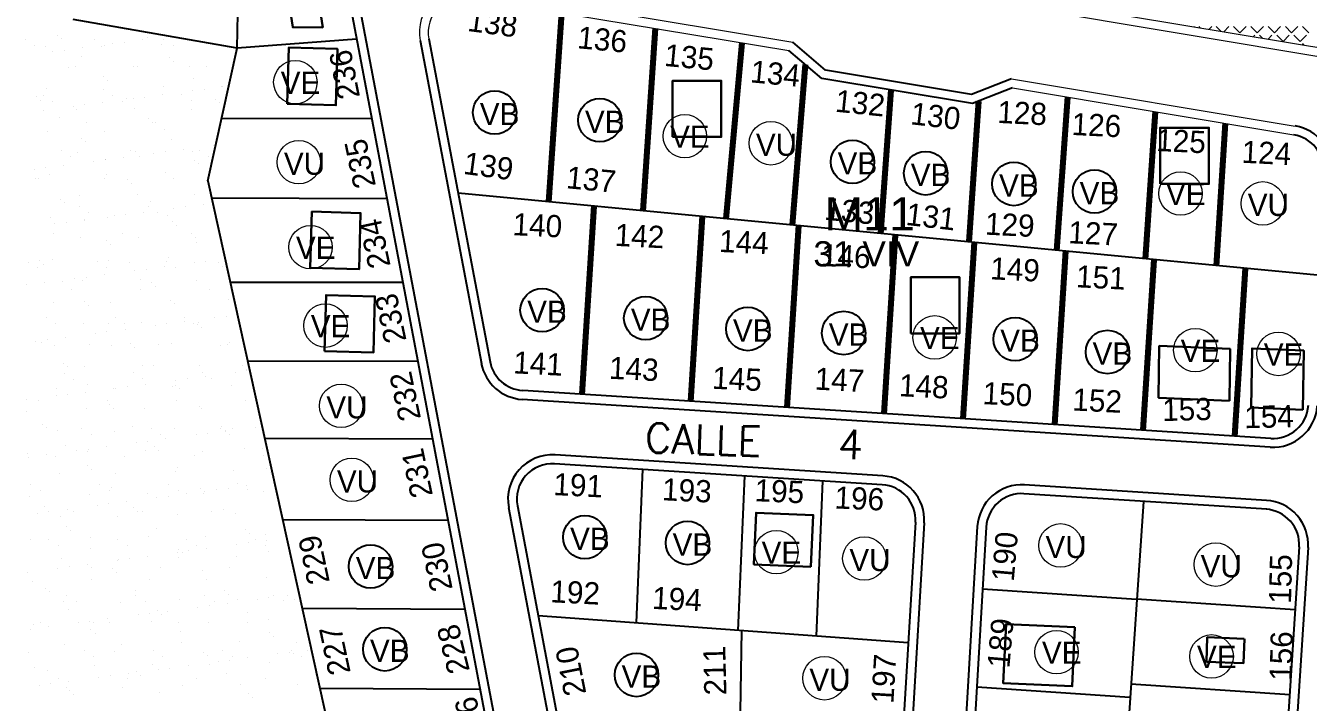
# Model space of a CAD drawing. Extents: x 472704 to 474638, y 1059265 to 1060325.
# Drawn here: x 473778.6 to 473952.1, y 1059635.2 to 1059726.7 of the extents above; entities that cross this region are included whole.
import ezdxf

# ---------------------------------------------------------------- set-up
doc = ezdxf.new("R2010")
doc.units = 0
doc.header["$LTSCALE"] = 0.4
doc.header["$MEASUREMENT"] = 0
for name, color, linetype in [('A-VIA-N', 7, 'CONTINUOUS'), ('BIFAMILIARES', 6, 'CONTINUOUS'), ('MANZANAS', 5, 'CONTINUOUS'), ('NumeroPropu', 6, 'CONTINUOUS'), ('PARCELASPEOPUESTAS', 3, 'CONTINUOUS'), ('PISOS', 8, 'CONTINUOUS'), ('PRIVADO', 3, 'CONTINUOUS'), ('TipoVivienda', 7, 'CONTINUOUS'), ('UNIFAMILIAR', 5, 'CONTINUOUS')]:
    doc.layers.add(name, color=color, linetype=linetype)
for name, color, linetype, lineweight in [('AREAS VERDAS', 72, 'CONTINUOUS', 25), ('CALLES', 140, 'CONTINUOUS', 40), ('CASA', 31, 'CONTINUOUS', 30)]:
    doc.layers.add(name, color=color, linetype=linetype, lineweight=lineweight)
doc.styles.add('ARIAL', font='arial.ttf')
doc.styles.add('Numeros Parcelas', font='', dxfattribs={"height": 3})
doc.styles.get("Standard").update_dxf_attribs({"font": 'romans.shx'})
doc.styles.add('TipoVivienda', font='', dxfattribs={"height": 3})
doc.styles.get('Numeros Parcelas').set_extended_font_data('AvantGarde Bk BT')
doc.styles.get('TipoVivienda').set_extended_font_data('AvantGarde Bk BT')

msp = doc.modelspace()

# ---------------------------------------------------------------- linework, layer by layer
at = {"layer": 'A-VIA-N'}
for p, q in [((473823.18, 1059732.29), (473863.03, 1059522.25)), ((473831.96, 1059724.68), (473840.24, 1059681.03)), ((473946.93, 1059669.7), (473845.75, 1059676.16)), ((473894.54, 1059665.83), (473850.21, 1059668.66)), ((473946.46, 1059662.51), (473913.7, 1059664.6)), ((473843.93, 1059661.55), (473860.21, 1059575.73)), ((473900.15, 1059659.49), (473895.21, 1059575.9)), ((473907.33, 1059658.97), (473902.4, 1059575.54)), ((473952.07, 1059656.14), (473946.68, 1059572.63))]:
    msp.add_line(p, q, dxfattribs=at)
at = {"layer": 'A-VIA-N', "linetype": 'Continuous', "lineweight": 20}
for p, q in [((473838.84, 1059731.72), (473882.36, 1059724.46)), ((473913.76, 1059730.38), (474013.91, 1059713.68)), ((473913.57, 1059729.2), (474013.68, 1059712.51)), ((473911.95, 1059719.53), (473950.34, 1059713.13))]:
    msp.add_line(p, q, dxfattribs=at)
at = {"layer": 'A-VIA-N', "linetype": 'Continuous'}
for p, q in [((473886.8, 1059720.68), (473882.36, 1059724.46)), ((473906.53, 1059717.39), (473886.8, 1059720.68)), ((473911.96, 1059719.53), (473906.53, 1059717.39))]:
    msp.add_line(p, q, dxfattribs=at)
at = {"layer": 'A-VIA-N', "linetype": 'Continuous', "lineweight": 20}
msp.add_arc((473837.85, 1059725.8), 6, 80.5369, 190.7419, dxfattribs=at)
at = {"layer": 'A-VIA-N'}
for centre, start, end in [((473949.35, 1059707.22), 356.3063, 80.5369), ((473846.13, 1059682.15), 190.7419, 266.3446), ((473947.32, 1059675.68), 266.3446, 356.3063), ((473849.83, 1059662.67), 86.3446, 190.7419), ((473894.16, 1059659.84), 356.6218, 86.3446), ((473913.32, 1059658.62), 86.3446, 176.6218), ((473946.08, 1059656.52), 356.3063, 86.3446)]:
    msp.add_arc(centre, 6, start, end, dxfattribs=at)
at = {"layer": 'AREAS VERDAS', "color": 64, "linetype": 'Continuous'}
for p, q in [((473778.6, 1059724.81), (473778.6, 1059724.81)), ((473782.92, 1059725.42), (473782.92, 1059725.42)), ((473783.48, 1059724.91), (473783.48, 1059724.91)), ((473787.94, 1059724.83), (473787.94, 1059724.83)), ((473794.36, 1059724.77), (473794.36, 1059724.77)), ((473795.1, 1059725.15), (473795.1, 1059725.15)), ((473797.28, 1059724.84), (473797.28, 1059724.84)), ((473779.86, 1059724), (473779.86, 1059724)), ((473781.23, 1059723.94), (473781.23, 1059723.94)), ((473782.29, 1059723.18), (473782.29, 1059723.18)), ((473783.85, 1059723.38), (473783.85, 1059723.38)), ((473786.29, 1059723.7), (473786.29, 1059723.7)), ((473788.91, 1059723.91), (473788.91, 1059723.91)), ((473789.2, 1059724.02), (473789.2, 1059724.02)), ((473790.36, 1059724.24), (473790.36, 1059724.24)), ((473791.92, 1059724.45), (473791.92, 1059724.45)), ((473797.01, 1059724.2), (473797.01, 1059724.2)), ((473798.55, 1059724.04), (473798.55, 1059724.04)), ((473786.09, 1059722.52), (473786.09, 1059722.52)), ((473798.09, 1059722.41), (473798.09, 1059722.41)), ((473798.64, 1059721.91), (473798.64, 1059721.91)), ((473784.42, 1059721.1), (473784.42, 1059721.1)), ((473785.29, 1059721.13), (473785.29, 1059721.13)), ((473789.07, 1059719.78), (473789.07, 1059719.78)), ((473793.14, 1059721.23), (473793.14, 1059721.23)), ((473793.76, 1059721.12), (473793.76, 1059721.12)), ((473800.82, 1059721.19), (473800.82, 1059721.19)), ((473803.1, 1059721.14), (473803.1, 1059721.14)), ((473781.42, 1059718.16), (473781.42, 1059718.16)), ((473789.1, 1059718.13), (473789.1, 1059718.13)), ((473789.62, 1059719.27), (473789.62, 1059719.27)), ((473797.2, 1059718.42), (473797.2, 1059718.42)), ((473801.2, 1059717.9), (473801.2, 1059717.9)), ((473801.25, 1059719.52), (473801.25, 1059719.52)), ((473802.76, 1059718.11), (473802.76, 1059718.11)), ((473805.05, 1059718.52), (473805.05, 1059718.52)), ((473805.2, 1059718.43), (473805.2, 1059718.43)), ((473780.05, 1059717.15), (473780.05, 1059717.15)), ((473780.61, 1059716.64), (473780.61, 1059716.64)), ((473781.02, 1059717.3), (473781.02, 1059717.3)), ((473782.28, 1059716.49), (473782.28, 1059716.49)), ((473789.05, 1059716.3), (473789.05, 1059716.3)), ((473790.36, 1059717.31), (473790.36, 1059717.31)), ((473791.63, 1059716.51), (473791.63, 1059716.51)), ((473792.23, 1059716.88), (473792.23, 1059716.88)), ((473793.13, 1059716.84), (473793.13, 1059716.84)), ((473794.69, 1059717.04), (473794.69, 1059717.04)), ((473797.13, 1059717.36), (473797.13, 1059717.36)), ((473799.7, 1059717.33), (473799.7, 1059717.33)), ((473800.97, 1059716.52), (473800.97, 1059716.52)), ((473804.24, 1059716.78), (473804.24, 1059716.78)), ((473804.79, 1059716.27), (473804.79, 1059716.27)), ((473780.98, 1059715.24), (473780.98, 1059715.24)), ((473785.05, 1059715.77), (473785.05, 1059715.77)), ((473785.48, 1059715.35), (473785.48, 1059715.35)), ((473786.61, 1059715.98), (473786.61, 1059715.98)), ((473793.33, 1059715.45), (473793.33, 1059715.45)), ((473801.01, 1059715.41), (473801.01, 1059715.41)), ((473783.22, 1059714.25), (473783.22, 1059714.25)), ((473786.84, 1059713.59), (473786.84, 1059713.59)), ((473795.22, 1059714.15), (473795.22, 1059714.15)), ((473795.77, 1059713.64), (473795.77, 1059713.64)), ((473796.18, 1059713.61), (473796.18, 1059713.61)), ((473797.39, 1059712.64), (473797.39, 1059712.64)), ((473781.61, 1059712.38), (473781.61, 1059712.38)), ((473786.2, 1059711.51), (473786.2, 1059711.51)), ((473786.75, 1059711.01), (473786.75, 1059711.01)), ((473789.29, 1059712.35), (473789.29, 1059712.35)), ((473798.38, 1059711.25), (473798.38, 1059711.25)), ((473783.44, 1059709.78), (473783.44, 1059709.78)), ((473785.67, 1059709.57), (473785.67, 1059709.57)), ((473792.78, 1059709.8), (473792.78, 1059709.8)), ((473793.52, 1059709.67), (473793.52, 1059709.67)), ((473795.89, 1059709.43), (473795.89, 1059709.43)), ((473797.45, 1059709.64), (473797.45, 1059709.64)), ((473799.89, 1059709.96), (473799.89, 1059709.96)), ((473801.2, 1059709.63), (473801.2, 1059709.63)), ((473802.13, 1059709.82), (473802.13, 1059709.82)), ((473803.97, 1059710.5), (473803.97, 1059710.5)), ((473781.3, 1059707.51), (473781.3, 1059707.51)), ((473783.74, 1059707.83), (473783.74, 1059707.83)), ((473784.71, 1059708.98), (473784.71, 1059708.98)), ((473787.82, 1059708.37), (473787.82, 1059708.37)), ((473789.36, 1059708.62), (473789.36, 1059708.62)), ((473789.38, 1059708.58), (473789.38, 1059708.58)), ((473791.82, 1059708.9), (473791.82, 1059708.9)), ((473794.05, 1059709), (473794.05, 1059709)), ((473801.37, 1059708.51), (473801.37, 1059708.51)), ((473801.92, 1059708.01), (473801.92, 1059708.01)), ((473803.39, 1059709.01), (473803.39, 1059709.01)), ((473779.74, 1059707.31), (473779.74, 1059707.31)), ((473779.92, 1059706.06), (473779.92, 1059706.06)), ((473780.35, 1059705.98), (473780.35, 1059705.98)), ((473781.8, 1059706.6), (473781.8, 1059706.6)), ((473789.26, 1059706.08), (473789.26, 1059706.08)), ((473789.47, 1059706.56), (473789.47, 1059706.56)), ((473792.35, 1059705.88), (473792.35, 1059705.88)), ((473797.58, 1059706.86), (473797.58, 1059706.86)), ((473798.6, 1059706.09), (473798.6, 1059706.09)), ((473792.9, 1059705.37), (473792.9, 1059705.37)), ((473783.33, 1059703.25), (473783.33, 1059703.25)), ((473783.89, 1059702.74), (473783.89, 1059702.74)), ((473785.86, 1059703.79), (473785.86, 1059703.79)), ((473785.87, 1059702.27), (473785.87, 1059702.27)), ((473793.71, 1059703.89), (473793.71, 1059703.89)), ((473795.21, 1059702.29), (473795.21, 1059702.29)), ((473795.51, 1059702.98), (473795.51, 1059702.98)), ((473800.22, 1059702.24), (473800.22, 1059702.24)), ((473801.38, 1059703.85), (473801.38, 1059703.85)), ((473802.66, 1059702.56), (473802.66, 1059702.56)), ((473781.99, 1059700.82), (473781.99, 1059700.82)), ((473787.13, 1059701.47), (473787.13, 1059701.47)), ((473789.66, 1059700.78), (473789.66, 1059700.78)), ((473790.58, 1059700.97), (473790.58, 1059700.97)), ((473792.15, 1059701.17), (473792.15, 1059701.17)), ((473794.58, 1059701.49), (473794.58, 1059701.49)), ((473796.47, 1059701.48), (473796.47, 1059701.48)), ((473797.77, 1059701.08), (473797.77, 1059701.08)), ((473798.66, 1059702.03), (473798.66, 1059702.03)), ((473782.51, 1059699.9), (473782.51, 1059699.9)), ((473784.07, 1059700.11), (473784.07, 1059700.11)), ((473786.5, 1059700.35), (473786.5, 1059700.35)), ((473786.51, 1059700.43), (473786.51, 1059700.43)), ((473798.5, 1059700.24), (473798.5, 1059700.24)), ((473799.05, 1059699.74), (473799.05, 1059699.74)), ((473782.34, 1059698.55), (473782.34, 1059698.55)), ((473786.05, 1059698.01), (473786.05, 1059698.01)), ((473789.48, 1059697.61), (473789.48, 1059697.61)), ((473790.03, 1059697.11), (473790.03, 1059697.11)), ((473791.68, 1059698.56), (473791.68, 1059698.56)), ((473793.9, 1059698.11), (473793.9, 1059698.11)), ((473801.03, 1059698.58), (473801.03, 1059698.58)), ((473801.57, 1059698.07), (473801.57, 1059698.07)), ((473801.66, 1059697.35), (473801.66, 1059697.35)), ((473797.96, 1059695.3), (473797.96, 1059695.3)), ((473778.95, 1059694.74), (473778.95, 1059694.74)), ((473780.21, 1059693.94), (473780.21, 1059693.94)), ((473780.46, 1059694.98), (473780.46, 1059694.98)), ((473781.02, 1059694.47), (473781.02, 1059694.47)), ((473782.18, 1059695.04), (473782.18, 1059695.04)), ((473788.29, 1059694.76), (473788.29, 1059694.76)), ((473789.55, 1059693.95), (473789.55, 1059693.95)), ((473789.85, 1059695), (473789.85, 1059695)), ((473792.64, 1059694.71), (473792.64, 1059694.71)), ((473793.35, 1059693.56), (473793.35, 1059693.56)), ((473794.91, 1059693.77), (473794.91, 1059693.77)), ((473797.35, 1059694.09), (473797.35, 1059694.09)), ((473797.63, 1059694.78), (473797.63, 1059694.78)), ((473798.9, 1059693.97), (473798.9, 1059693.97)), ((473801.43, 1059694.63), (473801.43, 1059694.63)), ((473802.99, 1059694.83), (473802.99, 1059694.83)), ((473804.65, 1059694.61), (473804.65, 1059694.61)), ((473805.2, 1059694.1), (473805.2, 1059694.1)), ((473805.43, 1059695.15), (473805.43, 1059695.15)), ((473781.2, 1059691.96), (473781.2, 1059691.96)), ((473783.63, 1059692.08), (473783.63, 1059692.08)), ((473785.27, 1059692.5), (473785.27, 1059692.5)), ((473786.24, 1059692.23), (473786.24, 1059692.23)), ((473786.84, 1059692.71), (473786.84, 1059692.71)), ((473789.28, 1059693.03), (473789.28, 1059693.03)), ((473794.09, 1059692.33), (473794.09, 1059692.33)), ((473795.63, 1059691.98), (473795.63, 1059691.98)), ((473801.76, 1059692.29), (473801.76, 1059692.29)), ((473778.76, 1059691.64), (473778.76, 1059691.64)), ((473784.77, 1059691.04), (473784.77, 1059691.04)), ((473794.11, 1059691.05), (473794.11, 1059691.05)), ((473796.18, 1059691.47), (473796.18, 1059691.47)), ((473803.45, 1059691.07), (473803.45, 1059691.07)), ((473782.37, 1059689.26), (473782.37, 1059689.26)), ((473786.61, 1059689.34), (473786.61, 1059689.34)), ((473787.16, 1059688.84), (473787.16, 1059688.84)), ((473790.04, 1059689.22), (473790.04, 1059689.22)), ((473798.14, 1059689.52), (473798.14, 1059689.52)), ((473798.79, 1059689.08), (473798.79, 1059689.08)), ((473806, 1059689.62), (473806, 1059689.62)), ((473781.37, 1059687.23), (473781.37, 1059687.23)), ((473790.71, 1059687.25), (473790.71, 1059687.25)), ((473800.05, 1059687.26), (473800.05, 1059687.26)), ((473800.12, 1059686.69), (473800.12, 1059686.69)), ((473804.19, 1059687.22), (473804.19, 1059687.22)), ((473805.75, 1059687.43), (473805.75, 1059687.43)), ((473782.63, 1059686.42), (473782.63, 1059686.42)), ((473786.42, 1059686.45), (473786.42, 1059686.45)), ((473788.04, 1059685.1), (473788.04, 1059685.1)), ((473789.6, 1059685.3), (473789.6, 1059685.3)), ((473789.77, 1059686.45), (473789.77, 1059686.45)), ((473791.98, 1059686.44), (473791.98, 1059686.44)), ((473792.04, 1059685.62), (473792.04, 1059685.62)), ((473794.28, 1059686.55), (473794.28, 1059686.55)), ((473796.12, 1059686.16), (473796.12, 1059686.16)), ((473797.68, 1059686.37), (473797.68, 1059686.37)), ((473801.32, 1059686.46), (473801.32, 1059686.46)), ((473801.78, 1059686.34), (473801.78, 1059686.34)), ((473801.95, 1059686.51), (473801.95, 1059686.51)), ((473802.33, 1059685.84), (473802.33, 1059685.84)), ((473779.97, 1059684.03), (473779.97, 1059684.03)), ((473780.76, 1059683.81), (473780.76, 1059683.81)), ((473781.53, 1059684.24), (473781.53, 1059684.24)), ((473782.56, 1059683.48), (473782.56, 1059683.48)), ((473783.97, 1059684.56), (473783.97, 1059684.56)), ((473787.19, 1059683.52), (473787.19, 1059683.52)), ((473790.23, 1059683.44), (473790.23, 1059683.44)), ((473792.76, 1059683.71), (473792.76, 1059683.71)), ((473793.31, 1059683.2), (473793.31, 1059683.2)), ((473796.53, 1059683.54), (473796.53, 1059683.54)), ((473798.33, 1059683.73), (473798.33, 1059683.73)), ((473804.94, 1059683.44), (473804.94, 1059683.44)), ((473805.87, 1059683.56), (473805.87, 1059683.56)), ((473806.19, 1059683.83), (473806.19, 1059683.83)), ((473783.74, 1059681.08), (473783.74, 1059681.08)), ((473783.79, 1059679.72), (473783.79, 1059679.72)), ((473784.3, 1059680.57), (473784.3, 1059680.57)), ((473786.61, 1059680.67), (473786.61, 1059680.67)), ((473793.13, 1059679.74), (473793.13, 1059679.74)), ((473794.47, 1059680.77), (473794.47, 1059680.77)), ((473795.92, 1059680.81), (473795.92, 1059680.81)), ((473802.14, 1059680.73), (473802.14, 1059680.73)), ((473802.48, 1059679.75), (473802.48, 1059679.75)), ((473806.96, 1059679.82), (473806.96, 1059679.82)), ((473807.93, 1059680.71), (473807.93, 1059680.71)), ((473808.48, 1059680.2), (473808.48, 1059680.2)), ((473808.52, 1059680.03), (473808.52, 1059680.03)), ((473785.06, 1059678.91), (473785.06, 1059678.91)), ((473786.91, 1059678.18), (473786.91, 1059678.18)), ((473794.4, 1059678.93), (473794.4, 1059678.93)), ((473794.81, 1059678.22), (473794.81, 1059678.22)), ((473798.52, 1059677.95), (473798.52, 1059677.95)), ((473798.88, 1059678.76), (473798.88, 1059678.76)), ((473798.91, 1059678.08), (473798.91, 1059678.08)), ((473800.44, 1059678.96), (473800.44, 1059678.96)), ((473802.88, 1059679.28), (473802.88, 1059679.28)), ((473803.74, 1059678.95), (473803.74, 1059678.95)), ((473806.38, 1059678.05), (473806.38, 1059678.05)), ((473782.73, 1059676.63), (473782.73, 1059676.63)), ((473782.75, 1059677.7), (473782.75, 1059677.7)), ((473784.29, 1059676.84), (473784.29, 1059676.84)), ((473786.73, 1059677.16), (473786.73, 1059677.16)), ((473790.42, 1059677.66), (473790.42, 1059677.66)), ((473790.81, 1059677.69), (473790.81, 1059677.69)), ((473792.37, 1059677.9), (473792.37, 1059677.9)), ((473799.46, 1059677.57), (473799.46, 1059677.57)), ((473778.66, 1059676.09), (473778.66, 1059676.09)), ((473778.7, 1059674.59), (473778.7, 1059674.59)), ((473780.27, 1059675.99), (473780.27, 1059675.99)), ((473786.8, 1059674.89), (473786.8, 1059674.89)), ((473789.61, 1059676.01), (473789.61, 1059676.01)), ((473789.89, 1059675.44), (473789.89, 1059675.44)), ((473790.44, 1059674.94), (473790.44, 1059674.94)), ((473794.65, 1059674.99), (473794.65, 1059674.99)), ((473798.95, 1059676.03), (473798.95, 1059676.03)), ((473802.07, 1059675.18), (473802.07, 1059675.18)), ((473802.33, 1059674.95), (473802.33, 1059674.95)), ((473808.3, 1059676.04), (473808.3, 1059676.04)), ((473780.87, 1059672.81), (473780.87, 1059672.81)), ((473781.43, 1059672.3), (473781.43, 1059672.3)), ((473782.93, 1059671.92), (473782.93, 1059671.92)), ((473786.21, 1059672.21), (473786.21, 1059672.21)), ((473787.48, 1059671.4), (473787.48, 1059671.4)), ((473790.61, 1059671.88), (473790.61, 1059671.88)), ((473793.05, 1059672.54), (473793.05, 1059672.54)), ((473795.56, 1059672.22), (473795.56, 1059672.22)), ((473796.82, 1059671.42), (473796.82, 1059671.42)), ((473798.71, 1059672.17), (473798.71, 1059672.17)), ((473801.65, 1059671.35), (473801.65, 1059671.35)), ((473803.21, 1059671.56), (473803.21, 1059671.56)), ((473804.9, 1059672.24), (473804.9, 1059672.24)), ((473805.06, 1059672.44), (473805.06, 1059672.44)), ((473805.61, 1059671.93), (473805.61, 1059671.93)), ((473805.65, 1059671.88), (473805.65, 1059671.88)), ((473806.16, 1059671.43), (473806.16, 1059671.43)), ((473806.56, 1059672.27), (473806.56, 1059672.27)), ((473809.72, 1059672.42), (473809.72, 1059672.42)), ((473784.04, 1059669.91), (473784.04, 1059669.91)), ((473787.06, 1059669.43), (473787.06, 1059669.43)), ((473789.5, 1059669.75), (473789.5, 1059669.75)), ((473793.57, 1059670.29), (473793.57, 1059670.29)), ((473795.13, 1059670.5), (473795.13, 1059670.5)), ((473796.04, 1059669.81), (473796.04, 1059669.81)), ((473796.59, 1059669.3), (473796.59, 1059669.3)), ((473797.57, 1059670.82), (473797.57, 1059670.82)), ((473808.22, 1059669.54), (473808.22, 1059669.54)), ((473810.62, 1059669.46), (473810.62, 1059669.46)), ((473778.89, 1059668.81), (473778.89, 1059668.81)), ((473778.98, 1059668.37), (473778.98, 1059668.37)), ((473781.42, 1059668.69), (473781.42, 1059668.69)), ((473782.69, 1059668.48), (473782.69, 1059668.48)), ((473785.5, 1059669.23), (473785.5, 1059669.23)), ((473786.99, 1059669.11), (473786.99, 1059669.11)), ((473792.03, 1059668.5), (473792.03, 1059668.5)), ((473794.84, 1059669.21), (473794.84, 1059669.21)), ((473801.38, 1059668.52), (473801.38, 1059668.52)), ((473802.52, 1059669.17), (473802.52, 1059669.17)), ((473810.72, 1059668.53), (473810.72, 1059668.53)), ((473783.12, 1059666.14), (473783.12, 1059666.14)), ((473787.02, 1059667.17), (473787.02, 1059667.17)), ((473787.57, 1059666.67), (473787.57, 1059666.67)), ((473790.8, 1059666.1), (473790.8, 1059666.1)), ((473798.9, 1059666.39), (473798.9, 1059666.39)), ((473799.2, 1059666.91), (473799.2, 1059666.91)), ((473806.75, 1059666.49), (473806.75, 1059666.49)), ((473811.21, 1059666.81), (473811.21, 1059666.81)), ((473811.76, 1059666.3), (473811.76, 1059666.3)), ((473779.29, 1059664.68), (473779.29, 1059664.68)), ((473788.64, 1059664.69), (473788.64, 1059664.69)), ((473790.18, 1059664.28), (473790.18, 1059664.28)), ((473797.98, 1059664.71), (473797.98, 1059664.71)), ((473802.19, 1059664.17), (473802.19, 1059664.17)), ((473805.98, 1059664.16), (473805.98, 1059664.16)), ((473807.32, 1059664.73), (473807.32, 1059664.73)), ((473808.41, 1059664.48), (473808.41, 1059664.48)), ((473779.08, 1059663.03), (473779.08, 1059663.03)), ((473780.56, 1059663.87), (473780.56, 1059663.87)), ((473787.18, 1059663.33), (473787.18, 1059663.33)), ((473789.9, 1059663.89), (473789.9, 1059663.89)), ((473792.26, 1059662.35), (473792.26, 1059662.35)), ((473795.03, 1059663.43), (473795.03, 1059663.43)), ((473796.34, 1059662.89), (473796.34, 1059662.89)), ((473797.9, 1059663.09), (473797.9, 1059663.09)), ((473799.24, 1059663.9), (473799.24, 1059663.9)), ((473800.34, 1059663.41), (473800.34, 1059663.41)), ((473802.71, 1059663.39), (473802.71, 1059663.39)), ((473802.74, 1059663.67), (473802.74, 1059663.67)), ((473804.41, 1059663.95), (473804.41, 1059663.95)), ((473808.59, 1059663.92), (473808.59, 1059663.92)), ((473810.81, 1059663.68), (473810.81, 1059663.68)), ((473780.19, 1059660.76), (473780.19, 1059660.76)), ((473781.17, 1059661.64), (473781.17, 1059661.64)), ((473781.75, 1059660.97), (473781.75, 1059660.97)), ((473784.19, 1059661.29), (473784.19, 1059661.29)), ((473785.11, 1059660.97), (473785.11, 1059660.97)), ((473788.26, 1059661.82), (473788.26, 1059661.82)), ((473789.82, 1059662.03), (473789.82, 1059662.03)), ((473793.17, 1059661.54), (473793.17, 1059661.54)), ((473793.72, 1059661.03), (473793.72, 1059661.03)), ((473794.46, 1059660.99), (473794.46, 1059660.99)), ((473799.09, 1059660.61), (473799.09, 1059660.61)), ((473803.8, 1059661), (473803.8, 1059661)), ((473805.35, 1059661.28), (473805.35, 1059661.28)), ((473806.94, 1059660.71), (473806.94, 1059660.71)), ((473783.31, 1059660.36), (473783.31, 1059660.36)), ((473784.15, 1059658.91), (473784.15, 1059658.91)), ((473790.99, 1059660.32), (473790.99, 1059660.32)), ((473779.27, 1059657.25), (473779.27, 1059657.25)), ((473781.72, 1059657.16), (473781.72, 1059657.16)), ((473784.71, 1059658.4), (473784.71, 1059658.4)), ((473787.37, 1059657.54), (473787.37, 1059657.54)), ((473791.06, 1059657.18), (473791.06, 1059657.18)), ((473795.22, 1059657.65), (473795.22, 1059657.65)), ((473796.33, 1059658.64), (473796.33, 1059658.64)), ((473800.4, 1059657.2), (473800.4, 1059657.2)), ((473802.9, 1059657.61), (473802.9, 1059657.61)), ((473808.34, 1059658.54), (473808.34, 1059658.54)), ((473808.89, 1059658.03), (473808.89, 1059658.03)), ((473809.75, 1059657.22), (473809.75, 1059657.22)), ((473811, 1059657.9), (473811, 1059657.9)), ((473782.98, 1059656.36), (473782.98, 1059656.36)), ((473787.32, 1059656.01), (473787.32, 1059656.01)), ((473792.33, 1059656.38), (473792.33, 1059656.38)), ((473799.1, 1059655.48), (473799.1, 1059655.48)), ((473799.32, 1059655.91), (473799.32, 1059655.91)), ((473799.87, 1059655.4), (473799.87, 1059655.4)), ((473800.67, 1059655.69), (473800.67, 1059655.69)), ((473801.67, 1059656.39), (473801.67, 1059656.39)), ((473803.11, 1059656.01), (473803.11, 1059656.01)), ((473807.18, 1059656.55), (473807.18, 1059656.55)), ((473808.74, 1059656.75), (473808.74, 1059656.75)), ((473811.01, 1059656.41), (473811.01, 1059656.41)), ((473811.18, 1059657.07), (473811.18, 1059657.07)), ((473811.5, 1059655.64), (473811.5, 1059655.64)), ((473783.5, 1059654.58), (473783.5, 1059654.58)), ((473786.95, 1059653.88), (473786.95, 1059653.88)), ((473791.03, 1059654.42), (473791.03, 1059654.42)), ((473791.18, 1059654.54), (473791.18, 1059654.54)), ((473792.59, 1059654.63), (473792.59, 1059654.63)), ((473795.03, 1059654.95), (473795.03, 1059654.95)), ((473799.28, 1059654.83), (473799.28, 1059654.83)), ((473807.13, 1059654.93), (473807.13, 1059654.93)), ((473778.88, 1059652.82), (473778.88, 1059652.82)), ((473782.95, 1059653.36), (473782.95, 1059653.36)), ((473784.52, 1059653.56), (473784.52, 1059653.56)), ((473787.54, 1059653.46), (473787.54, 1059653.46)), ((473790.3, 1059653.27), (473790.3, 1059653.27)), ((473790.85, 1059652.77), (473790.85, 1059652.77)), ((473796.88, 1059653.47), (473796.88, 1059653.47)), ((473802.48, 1059653.01), (473802.48, 1059653.01)), ((473806.22, 1059653.49), (473806.22, 1059653.49)), ((473811.19, 1059652.12), (473811.19, 1059652.12)), ((473814.49, 1059652.9), (473814.49, 1059652.9)), ((473779.46, 1059651.47), (473779.46, 1059651.47)), ((473781.28, 1059650.64), (473781.28, 1059650.64)), ((473787.56, 1059651.76), (473787.56, 1059651.76)), ((473793.46, 1059650.37), (473793.46, 1059650.37)), ((473795.41, 1059651.86), (473795.41, 1059651.86)), ((473803.08, 1059651.83), (473803.08, 1059651.83)), ((473805.47, 1059650.27), (473805.47, 1059650.27)), ((473781.84, 1059650.13), (473781.84, 1059650.13)), ((473783.69, 1059648.8), (473783.69, 1059648.8)), ((473784.14, 1059649.65), (473784.14, 1059649.65)), ((473785.41, 1059648.85), (473785.41, 1059648.85)), ((473791.36, 1059648.76), (473791.36, 1059648.76)), ((473793.48, 1059649.67), (473793.48, 1059649.67)), ((473794.75, 1059648.86), (473794.75, 1059648.86)), ((473799.47, 1059649.05), (473799.47, 1059649.05)), ((473802.83, 1059649.69), (473802.83, 1059649.69)), ((473804.09, 1059648.88), (473804.09, 1059648.88)), ((473805.87, 1059648.61), (473805.87, 1059648.61)), ((473806.02, 1059649.77), (473806.02, 1059649.77)), ((473807.32, 1059649.15), (473807.32, 1059649.15)), ((473809.95, 1059649.14), (473809.95, 1059649.14)), ((473811.51, 1059649.35), (473811.51, 1059649.35)), ((473812.17, 1059649.7), (473812.17, 1059649.7)), ((473813.43, 1059648.9), (473813.43, 1059648.9)), ((473813.95, 1059649.67), (473813.95, 1059649.67)), ((473814.99, 1059649.12), (473814.99, 1059649.12)), ((473784.45, 1059647.74), (473784.45, 1059647.74)), ((473793.8, 1059647.02), (473793.8, 1059647.02)), ((473795.36, 1059647.22), (473795.36, 1059647.22)), ((473796.45, 1059647.64), (473796.45, 1059647.64)), ((473797, 1059647.13), (473797, 1059647.13)), ((473797.8, 1059647.54), (473797.8, 1059647.54)), ((473801.87, 1059648.08), (473801.87, 1059648.08)), ((473803.43, 1059648.29), (473803.43, 1059648.29)), ((473808.63, 1059647.37), (473808.63, 1059647.37)), ((473779.21, 1059645.1), (473779.21, 1059645.1)), ((473779.64, 1059645.69), (473779.64, 1059645.69)), ((473780.62, 1059645.93), (473780.62, 1059645.93)), ((473781.65, 1059645.42), (473781.65, 1059645.42)), ((473785.72, 1059645.95), (473785.72, 1059645.95)), ((473787.28, 1059646.16), (473787.28, 1059646.16)), ((473787.43, 1059645.01), (473787.43, 1059645.01)), ((473787.75, 1059645.98), (473787.75, 1059645.98)), ((473789.72, 1059646.48), (473789.72, 1059646.48)), ((473789.96, 1059645.94), (473789.96, 1059645.94)), ((473795.6, 1059646.08), (473795.6, 1059646.08)), ((473799.3, 1059645.96), (473799.3, 1059645.96)), ((473803.27, 1059646.05), (473803.27, 1059646.05)), ((473808.64, 1059645.98), (473808.64, 1059645.98)), ((473811.38, 1059646.34), (473811.38, 1059646.34)), ((473787.98, 1059644.5), (473787.98, 1059644.5)), ((473799.61, 1059644.74), (473799.61, 1059644.74)), ((473799.66, 1059643.27), (473799.66, 1059643.27)), ((473807.51, 1059643.37), (473807.51, 1059643.37)), ((473811.62, 1059644.64), (473811.62, 1059644.64)), ((473812.17, 1059644.13), (473812.17, 1059644.13)), ((473815.18, 1059643.33), (473815.18, 1059643.33)), ((473778.97, 1059641.87), (473778.97, 1059641.87)), ((473783.88, 1059643.02), (473783.88, 1059643.02)), ((473786.56, 1059642.14), (473786.56, 1059642.14)), ((473790.59, 1059642.11), (473790.59, 1059642.11)), ((473791.55, 1059642.98), (473791.55, 1059642.98)), ((473795.91, 1059642.16), (473795.91, 1059642.16)), ((473802.6, 1059642), (473802.6, 1059642)), ((473803.15, 1059641.5), (473803.15, 1059641.5)), ((473805.25, 1059642.17), (473805.25, 1059642.17)), ((473812.71, 1059641.74), (473812.71, 1059641.74)), ((473814.27, 1059641.95), (473814.27, 1059641.95)), ((473814.59, 1059642.19), (473814.59, 1059642.19)), ((473814.78, 1059641.74), (473814.78, 1059641.74)), ((473816.71, 1059642.27), (473816.71, 1059642.27)), ((473779.83, 1059639.91), (473779.83, 1059639.91)), ((473787.83, 1059641.33), (473787.83, 1059641.33)), ((473787.94, 1059640.2), (473787.94, 1059640.2)), ((473795.79, 1059640.3), (473795.79, 1059640.3)), ((473797.17, 1059641.35), (473797.17, 1059641.35)), ((473798.12, 1059639.82), (473798.12, 1059639.82)), ((473800.56, 1059640.14), (473800.56, 1059640.14)), ((473803.46, 1059640.27), (473803.46, 1059640.27)), ((473804.64, 1059640.68), (473804.64, 1059640.68)), ((473806.2, 1059640.88), (473806.2, 1059640.88)), ((473806.51, 1059641.37), (473806.51, 1059641.37)), ((473808.64, 1059641.2), (473808.64, 1059641.2)), ((473811.57, 1059640.56), (473811.57, 1059640.56)), ((473815.86, 1059641.38), (473815.86, 1059641.38)), ((473781.58, 1059639.47), (473781.58, 1059639.47)), ((473783.04, 1059638.42), (473783.04, 1059638.42)), ((473784.41, 1059638.02), (473784.41, 1059638.02)), ((473788.49, 1059638.55), (473788.49, 1059638.55)), ((473790.05, 1059638.76), (473790.05, 1059638.76)), ((473792.38, 1059638.43), (473792.38, 1059638.43)), ((473792.49, 1059639.08), (473792.49, 1059639.08)), ((473793.58, 1059639.37), (473793.58, 1059639.37)), ((473794.13, 1059638.86), (473794.13, 1059638.86)), ((473796.56, 1059639.61), (473796.56, 1059639.61)), ((473801.73, 1059638.45), (473801.73, 1059638.45)), ((473805.76, 1059639.11), (473805.76, 1059639.11)), ((473811.07, 1059638.47), (473811.07, 1059638.47)), ((473817.77, 1059639), (473817.77, 1059639)), ((473780.41, 1059637.49), (473780.41, 1059637.49)), ((473781.97, 1059637.69), (473781.97, 1059637.69)), ((473784.07, 1059637.24), (473784.07, 1059637.24)), ((473784.56, 1059636.74), (473784.56, 1059636.74)), ((473791.74, 1059637.2), (473791.74, 1059637.2)), ((473796.74, 1059636.47), (473796.74, 1059636.47)), ((473799.85, 1059637.49), (473799.85, 1059637.49)), ((473807.7, 1059637.59), (473807.7, 1059637.59)), ((473808.75, 1059636.37), (473808.75, 1059636.37)), ((473815.37, 1059637.55), (473815.37, 1059637.55)), ((473785.12, 1059636.23), (473785.12, 1059636.23)), ((473809.3, 1059635.86), (473809.3, 1059635.86))]:
    msp.add_line(p, q, dxfattribs=at)
at = {"layer": 'BIFAMILIARES', "linetype": 'Continuous'}
for centre in [(473842.04, 1059714.96), (473856.26, 1059713.92), (473890.44, 1059708.29), (473900.34, 1059706.74), (473912.28, 1059705.3), (473923.18, 1059704.27), (473848.45, 1059688.23), (473862.47, 1059687.15), (473876.28, 1059685.69), (473889.25, 1059685.14), (473912.44, 1059684.31), (473924.93, 1059682.57), (473854.25, 1059657.52), (473868.12, 1059656.75), (473825.26, 1059653.57), (473827.18, 1059642.37), (473861.22, 1059638.9)]:
    msp.add_circle(centre, 2.94, dxfattribs=at)
at = {"layer": 'CASA'}
for points in [[(473818.78, 1059726.47), (473814.73, 1059726.48), (473813.9, 1059731.98), (473817.94, 1059731.97)], [(473813.97, 1059716.13), (473820.56, 1059715.95), (473820.78, 1059723.55), (473814.18, 1059723.73)], [(473866.1, 1059711.66), (473872.7, 1059711.66), (473872.7, 1059719.26), (473866.1, 1059719.26)], [(473932.05, 1059705.3), (473938.65, 1059705.3), (473938.65, 1059712.9), (473932.05, 1059712.9)], [(473817.09, 1059693.96), (473823.69, 1059693.77), (473823.9, 1059701.37), (473817.31, 1059701.56)], [(473898.32, 1059685.09), (473904.92, 1059685.09), (473904.92, 1059692.69), (473898.32, 1059692.69)], [(473819.03, 1059682.67), (473825.63, 1059682.49), (473825.84, 1059690.09), (473819.24, 1059690.27)], [(473951.38, 1059674.76), (473944.38, 1059675.06), (473944.49, 1059683.06), (473951.49, 1059682.76)], [(473920.51, 1059645.38), (473920.18, 1059637.38), (473910.84, 1059637.78), (473911.22, 1059645.77)]]:
    msp.add_lwpolyline(points, close=True, dxfattribs=at)
for points in [[(473941.43, 1059675.98), (473941.53, 1059682.98), (473931.94, 1059683.39), (473931.84, 1059676.39), (473941.43, 1059675.98)], [(473884.8, 1059653.52), (473885.14, 1059660.51), (473877.4, 1059660.84), (473877.11, 1059653.85), (473884.8, 1059653.52)], [(473943.44, 1059643.78), (473938.44, 1059643.99), (473938.33, 1059640.69), (473943.33, 1059640.48), (473943.47, 1059643.78)]]:
    msp.add_lwpolyline(points, dxfattribs=at)
at = {"layer": 'PARCELASPEOPUESTAS'}
for p, q in [((473807.23, 1059723.64), (473807.54, 1059741.02)), ((473807.23, 1059723.64), (473785.01, 1059727.54)), ((473823.36, 1059724.9), (473807.23, 1059723.64)), ((473833.14, 1059724.91), (473841.42, 1059681.25)), ((473803.22, 1059705.71), (473807.23, 1059723.64)), ((473807.23, 1059723.64), (473807.11, 1059723.74)), ((473953.3, 1059692.95), (473837.09, 1059704.06)), ((473895.88, 1059674.16), (473845.83, 1059677.36)), ((473947.01, 1059670.89), (473895.88, 1059674.16)), ((473894.46, 1059664.63), (473850.13, 1059667.46)), ((473862.04, 1059666.73), (473861.17, 1059645.93)), ((473875.82, 1059665.82), (473874.95, 1059644.93)), ((473886.4, 1059665.15), (473885.53, 1059644.16)), ((473946.48, 1059661.31), (473913.62, 1059663.41)), ((473923.47, 1059569.4), (473929.87, 1059662.37)), ((473845.11, 1059661.78), (473861.39, 1059575.95)), ((473898.95, 1059659.56), (473894.01, 1059575.97)), ((473908.53, 1059658.9), (473903.6, 1059575.47)), ((473950.87, 1059656.21), (473945.48, 1059572.71)), ((473908.04, 1059650.53), (473928.86, 1059649.13)), ((473928.87, 1059649.18), (473950.32, 1059647.74)), ((473897.98, 1059643.25), (473847.93, 1059646.9)), ((473875.44, 1059644.89), (473874.53, 1059590.83)), ((473907.25, 1059637.31), (473927.98, 1059635.91)), ((473928.1, 1059637.71), (473949.58, 1059636.26))]:
    msp.add_line(p, q, dxfattribs=at)
at = {"layer": 'PARCELASPEOPUESTAS', "linetype": 'Continuous', "lineweight": 20}
for p, q in [((473838.64, 1059730.53), (473881.84, 1059723.33)), ((473912.09, 1059718.29), (473950.14, 1059711.95))]:
    msp.add_line(p, q, dxfattribs=at)
at = {"layer": 'PARCELASPEOPUESTAS', "lineweight": 80}
for p, q in [((473851.07, 1059728.46), (473849.3, 1059702.89)), ((473863.76, 1059726.35), (473862.07, 1059701.67)), ((473875.46, 1059724.4), (473873.32, 1059700.6)), ((473884.06, 1059721.44), (473882.27, 1059699.74)), ((473895.65, 1059717.99), (473894.22, 1059698.6)), ((473907.51, 1059716.49), (473906.16, 1059697.46)), ((473919.53, 1059717.05), (473918.05, 1059696.29)), ((473931.38, 1059715.08), (473930.04, 1059695.14)), ((473940.86, 1059713.5), (473939.63, 1059694.22)), ((473942.79, 1059713.18), (473942.79, 1059713.18)), ((473855.47, 1059702.3), (473853.84, 1059676.85)), ((473870.11, 1059700.9), (473868.52, 1059675.91)), ((473883.13, 1059699.66), (473881.56, 1059675.07)), ((473896.22, 1059698.39), (473894.68, 1059674.24)), ((473906.92, 1059697.38), (473905.39, 1059673.55)), ((473919.27, 1059696.2), (473917.76, 1059672.76)), ((473931.21, 1059695.03), (473929.74, 1059672)), ((473943.56, 1059693.85), (473942.11, 1059671.21))]:
    msp.add_line(p, q, dxfattribs=at)
at = {"layer": 'PARCELASPEOPUESTAS', "linetype": 'Continuous'}
for p, q in [((473886.28, 1059719.55), (473881.84, 1059723.33)), ((473906.66, 1059716.16), (473886.28, 1059719.55)), ((473912.09, 1059718.29), (473906.66, 1059716.16))]:
    msp.add_line(p, q, dxfattribs=at)
at = {"layer": 'PARCELASPEOPUESTAS', "linetype": 'Continuous', "lineweight": 20}
msp.add_arc((473837.85, 1059725.8), 4.8, 80.5369, 190.7419, dxfattribs=at)
at = {"layer": 'PARCELASPEOPUESTAS'}
for centre, start, end in [((473949.35, 1059707.22), 356.3063, 80.5369), ((473846.13, 1059682.15), 190.7419, 266.3446), ((473947.32, 1059675.68), 266.3446, 356.3063), ((473849.83, 1059662.67), 86.3446, 190.7419), ((473894.16, 1059659.84), 356.6218, 86.3446), ((473913.32, 1059658.62), 86.3446, 176.6218), ((473946.08, 1059656.52), 356.3063, 86.3446)]:
    msp.add_arc(centre, 4.8, start, end, dxfattribs=at)
at = {"layer": 'PISOS', "lineweight": 20}
for p, q in [((473936.67, 1059726.56), (473936.69, 1059726.58)), ((473937.48, 1059726.42), (473937.33, 1059726.58)), ((473938.67, 1059726.23), (473939.03, 1059726.58)), ((473940.28, 1059725.96), (473939.66, 1059726.58)), ((473940.67, 1059725.89), (473941.36, 1059726.58)), ((473942.85, 1059725.73), (473942, 1059726.58)), ((473942.85, 1059725.73), (473943.69, 1059726.58)), ((473945.18, 1059725.73), (473944.33, 1059726.58)), ((473945.18, 1059725.73), (473946.03, 1059726.58)), ((473947.51, 1059725.73), (473946.66, 1059726.58)), ((473947.51, 1059725.73), (473948.36, 1059726.58)), ((473949.85, 1059725.73), (473949, 1059726.58)), ((473949.85, 1059725.73), (473950.69, 1059726.58)), ((473952.18, 1059725.73), (473951.33, 1059726.58)), ((473944.67, 1059725.23), (473944.86, 1059725.41)), ((473945.89, 1059725.02), (473945.5, 1059725.41)), ((473946.67, 1059724.89), (473947.19, 1059725.41)), ((473948.68, 1059724.56), (473947.83, 1059725.41)), ((473948.68, 1059724.56), (473949.53, 1059725.41)), ((473951.01, 1059724.56), (473950.16, 1059725.41)), ((473951.01, 1059724.56), (473951.86, 1059725.41)), ((473950.67, 1059724.23), (473950.69, 1059724.25)), ((473951.49, 1059724.09), (473951.33, 1059724.25))]:
    msp.add_line(p, q, dxfattribs=at)
at = {"layer": 'PRIVADO'}
for p, q in [((473822.01, 1059732.07), (473861.85, 1059522.03)), ((473825.41, 1059714.1), (473805.13, 1059714.16)), ((473803.22, 1059705.71), (473845.15, 1059516.18)), ((473827.46, 1059703.3), (473803.74, 1059703.36)), ((473829.61, 1059691.99), (473806.27, 1059691.96)), ((473831.64, 1059681.28), (473808.61, 1059681.35)), ((473833.63, 1059670.78), (473810.93, 1059670.89)), ((473835.72, 1059659.77), (473813.36, 1059659.88)), ((473838, 1059647.75), (473816.02, 1059647.87)), ((473840.05, 1059636.94), (473818.41, 1059637.05))]:
    msp.add_line(p, q, dxfattribs=at)
at = {"layer": 'TipoVivienda', "linetype": 'Continuous', "lineweight": 20}
for centre in [(473815.08, 1059719.05), (473867.76, 1059711.76), (473934.82, 1059704.01), (473817.14, 1059696.74), (473819.15, 1059686.14), (473901.56, 1059684.55), (473936.82, 1059682.81), (473948.06, 1059682.31), (473880.14, 1059655.5), (473918.05, 1059641.98), (473939.02, 1059641.41)]:
    msp.add_circle(centre, 2.94, dxfattribs=at)
at = {"layer": 'UNIFAMILIAR', "linetype": 'Continuous', "lineweight": 20}
for centre in [(473879.41, 1059710.8), (473815.54, 1059708.24), (473945.95, 1059702.67), (473821.28, 1059675.3), (473822.71, 1059665.28), (473918.59, 1059656.42), (473892.05, 1059654.65), (473939.58, 1059653.82), (473886.65, 1059638.45)]:
    msp.add_circle(centre, 2.94, dxfattribs=at)

# ---------------------------------------------------------------- texts
at = {"layer": 'CALLES', "linetype": 'Continuous'}
msp.add_text('CALLE   4', height=4, rotation=358.1306, dxfattribs=at).set_placement((473862.32, 1059668.99))
at = {"layer": 'MANZANAS', "linetype": 'Continuous', "style": 'ARIAL'}
for s, height, p in [('M11', 4.5, (473886.66, 1059699.01)), ('31 VIV', 3.416, (473885.15, 1059694.14))]:
    msp.add_text(s, height=height, dxfattribs=at).set_placement(p)
at = {"layer": 'NumeroPropu', "linetype": 'Continuous', "lineweight": 20, "style": 'Numeros Parcelas'}
for s, rotation, p in [('138', 352.383, (473838.26, 1059726)), ('136', 354.6041, (473853.14, 1059723.66)), ('236', 101.1534, (473823.84, 1059717.08)), ('135', 354.6041, (473864.89, 1059721.27)), ('134', 354.6041, (473876.54, 1059719.05)), ('132', 354.1707, (473888.01, 1059715.08)), ('130', 353.3867, (473898.2, 1059713.38)), ('128', 357.144, (473909.98, 1059713.56)), ('126', 357.144, (473920.03, 1059711.93)), ('125', 357.144, (473931.48, 1059709.77)), ('235', 101.9467, (473825.99, 1059705.06)), ('124', 357.144, (473943.03, 1059708.17)), ('139', 352.383, (473837.7, 1059706.67)), ('137', 354.6041, (473851.63, 1059704.73)), ('133', 354.1707, (473886.56, 1059700.48)), ('131', 353.3867, (473897.56, 1059699.77)), ('234', 101.9467, (473827.98, 1059694.24)), ('140', 357.144, (473844.41, 1059698.38)), ('129', 357.144, (473908.31, 1059698.45)), ('142', 357.144, (473858.22, 1059696.93)), ('144', 357.144, (473872.35, 1059696.11)), ('127', 357.144, (473919.58, 1059697.29)), ('146', 357.144, (473886.13, 1059694.21)), ('149', 357.144, (473909.02, 1059692.41)), ('151', 357.144, (473920.64, 1059691.33)), ('233', 101.9467, (473830.13, 1059684.15)), ('141', 357.144, (473844.5, 1059679.69)), ('143', 357.144, (473857.46, 1059678.96)), ('232', 101.9467, (473832.09, 1059673.59)), ('145', 357.144, (473871.41, 1059677.61)), ('147', 357.144, (473885.28, 1059677.49)), ('148', 357.144, (473896.68, 1059676.6)), ('150', 357.144, (473907.99, 1059675.53)), ('152', 357.144, (473920.13, 1059674.67)), ('153', 1.3341, (473932.37, 1059673.23)), ('154', 1.3341, (473943.48, 1059672.26)), ('231', 101.9467, (473833.7, 1059663.21)), ('191', 357.144, (473849.93, 1059663.23)), ('193', 357.144, (473864.63, 1059662.53)), ('195', 357.4389, (473877.15, 1059662.4)), ('196', 357.4389, (473887.97, 1059661.42)), ('229', 101.9467, (473819.75, 1059651.48)), ('190', 84.9802, (473912.25, 1059651.45)), ('230', 101.9467, (473836.38, 1059650.53)), ('155', 88.6338, (473949.76, 1059648.5)), ('192', 357.144, (473849.52, 1059648.73)), ('194', 357.144, (473863.29, 1059647.84)), ('227', 101.9467, (473822.58, 1059639.24)), ('228', 103.9895, (473838.7, 1059639.49)), ('189', 84.9802, (473911.66, 1059639.75)), ('156', 88.6338, (473949.86, 1059638.08)), ('210', 101.1324, (473854.45, 1059636.4)), ('211', 91.4759, (473873.4, 1059636.18)), ('197', 86.5743, (473895.97, 1059634.96)), ('226', 103.9895, (473841.07, 1059629.71))]:
    msp.add_text(s, height=3, rotation=rotation, dxfattribs=at).set_placement(p)
at = {"layer": 'TipoVivienda', "linetype": 'Continuous', "lineweight": 20, "style": 'TipoVivienda'}
for s, p in [('VE', (473813.1, 1059717.48)), ('VB', (473840.03, 1059713.25)), ('VB', (473854.25, 1059712.21)), ('VE', (473865.77, 1059710.19)), ('VU', (473877.38, 1059709.1)), ('VU', (473813.53, 1059706.53)), ('VB', (473888.43, 1059706.59)), ('VB', (473898.33, 1059705.03)), ('VB', (473910.27, 1059703.59)), ('VB', (473921.17, 1059702.56)), ('VE', (473932.84, 1059702.44)), ('VU', (473943.91, 1059700.97)), ('VE', (473815.16, 1059695.17)), ('VB', (473846.44, 1059686.52)), ('VB', (473860.46, 1059685.45)), ('VE', (473817.17, 1059684.57)), ('VB', (473874.27, 1059683.98)), ('VB', (473887.24, 1059683.43)), ('VE', (473899.58, 1059682.97)), ('VB', (473910.43, 1059682.61)), ('VB', (473922.92, 1059680.86)), ('VE', (473934.84, 1059681.23)), ('VE', (473946.08, 1059680.73)), ('VU', (473819.27, 1059673.59)), ('VU', (473820.7, 1059663.57)), ('VB', (473852.24, 1059655.81)), ('VB', (473866.11, 1059655.04)), ('VU', (473916.55, 1059654.71)), ('VE', (473878.15, 1059653.93)), ('VU', (473890.02, 1059652.95)), ('VB', (473823.25, 1059651.86)), ('VU', (473937.54, 1059652.11)), ('VB', (473825.17, 1059640.67)), ('VE', (473916.07, 1059640.41)), ('VE', (473937.04, 1059639.84)), ('VB', (473859.21, 1059637.19)), ('VU', (473884.61, 1059636.75))]:
    msp.add_text(s, height=3, dxfattribs=at).set_placement(p)

doc.saveas('drawing.dxf')
